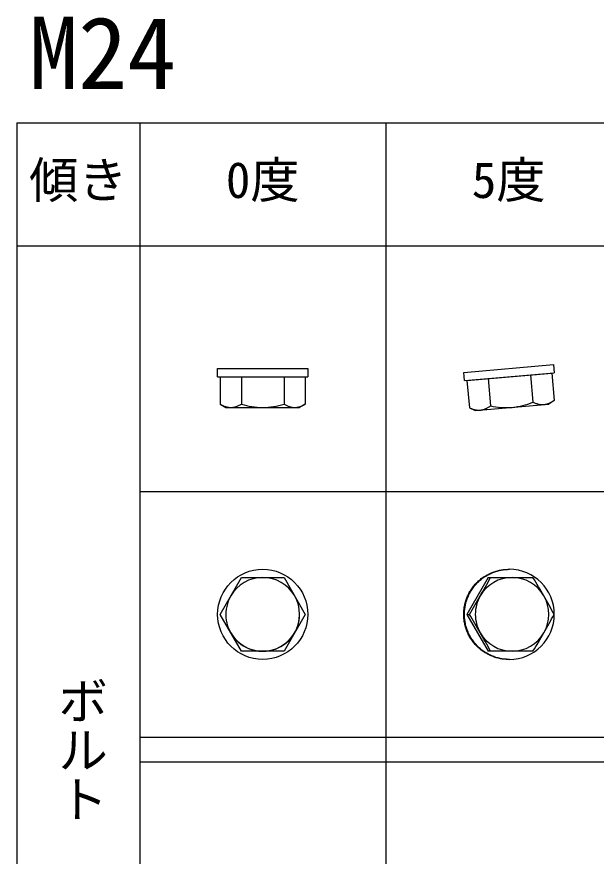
# Model space of a CAD drawing. Units: millimetres, scale not verified. Extents: x -1170 to 1170, y -780 to 835.
# Drawn here: x -1170 to -887.3, y 421.9 to 831.7 of the extents above; entities that cross this region are included whole.
import ezdxf
from ezdxf.enums import TextEntityAlignment as Align

# ---------------------------------------------------------------- set-up
doc = ezdxf.new("R2010")
doc.units = ezdxf.units.MM
doc.header["$LTSCALE"] = 6
doc.layers.add('0-0_0', color=3, linetype='Continuous')
doc.layers.add('F-0', color=4, linetype='Continuous')
doc.styles.add('@ＭＳ ゴシック', font='')
doc.styles.add('ＭＳ ゴシック', font='')
doc.styles.get('@ＭＳ ゴシック').set_extended_font_data('@MS Gothic')
doc.styles.get('ＭＳ ゴシック').set_extended_font_data('MS Gothic')

msp = doc.modelspace()

# ---------------------------------------------------------------- linework, layer by layer
at = {"layer": '0-0_0'}
for p, q in [((-1028, 660), (-1028, 656)), ((-908.084, 661.917), (-907.735, 657.933)), ((-1072, 656), (-1028, 656)), ((-1070.784, 656), (-1070.784, 642.608)), ((-1070.784, 656), (-1029.216, 656)), ((-1060.392, 656), (-1060.392, 642.608)), ((-1039.608, 656), (-1039.608, 642.608)), ((-1029.216, 656), (-1029.216, 642.608)), ((-951.568, 654.098), (-907.735, 657.933)), ((-950.356, 654.204), (-908.946, 657.827)), ((-919.299, 656.921), (-918.132, 643.58)), ((-908.946, 657.827), (-907.779, 644.486)), ((-950.356, 654.204), (-949.189, 640.863)), ((-940.004, 655.109), (-938.837, 641.768)), ((-907.779, 644.486), (-910.413, 642.641)), ((-1070.784, 642.608), (-1068, 641)), ((-1068, 641), (-1032, 641)), ((-1029.216, 642.608), (-1032, 641)), ((-949.189, 640.863), (-946.276, 639.503)), ((-946.276, 639.503), (-910.413, 642.641)), ((-930, 562), (-929.652, 562)), ((-940.004, 558), (-918.132, 558)), ((-950.358, 540), (-940.004, 522)), ((-918.132, 522), (-940.004, 522))]:
    msp.add_line(p, q, dxfattribs=at)
for points in [[(-1072, 656), (-1072, 660), (-1028, 660)], [(-951.568, 654.098), (-951.916, 658.083), (-908.084, 661.917)], [(-918.132, 643.58), (-917.772, 643.417), (-917.413, 643.263), (-917.054, 643.12), (-916.693, 642.989), (-916.331, 642.87), (-915.97, 642.761), (-915.611, 642.666), (-915.43, 642.624), (-915.25, 642.585), (-914.942, 642.528), (-914.637, 642.48), (-914.484, 642.46), (-914.332, 642.443), (-914.18, 642.43), (-914.027, 642.417), (-913.724, 642.404), (-913.572, 642.401), (-913.421, 642.402), (-913.269, 642.403), (-913.119, 642.41), (-912.967, 642.42), (-912.815, 642.431), (-912.65, 642.447), (-912.485, 642.466), (-912.323, 642.49), (-912.158, 642.516), (-911.996, 642.547), (-911.835, 642.579), (-911.673, 642.615), (-911.512, 642.655), (-911.351, 642.7), (-911.191, 642.746), (-911.03, 642.796), (-910.872, 642.848), (-910.713, 642.904), (-910.553, 642.964), (-910.235, 643.092), (-909.922, 643.23), (-909.61, 643.38)], [(-909.61, 643.38), (-909.301, 643.541), (-908.992, 643.711), (-908.685, 643.892), (-908.382, 644.082), (-908.078, 644.279), (-907.779, 644.486)], [(-1070.784, 642.608), (-1070.468, 642.428), (-1070.148, 642.258), (-1069.83, 642.096), (-1069.508, 641.942), (-1069.186, 641.8), (-1068.864, 641.666), (-1068.54, 641.544), (-1068.216, 641.434), (-1067.888, 641.334), (-1067.724, 641.288), (-1067.56, 641.246), (-1067.398, 641.208), (-1067.234, 641.172), (-1067.07, 641.14), (-1066.906, 641.11), (-1066.742, 641.084), (-1066.578, 641.062), (-1066.414, 641.044), (-1066.25, 641.028), (-1066.084, 641.016), (-1065.92, 641.006), (-1065.754, 641.002), (-1065.588, 641), (-1065.436, 641.002), (-1065.284, 641.006), (-1065.134, 641.012), (-1064.982, 641.024), (-1064.832, 641.036), (-1064.68, 641.052), (-1064.38, 641.092), (-1064.228, 641.118), (-1064.078, 641.144), (-1063.928, 641.174), (-1063.778, 641.208), (-1063.478, 641.282), (-1063.176, 641.366), (-1063, 641.42), (-1062.824, 641.478), (-1062.474, 641.604)], [(-1062.474, 641.604), (-1062.124, 641.744), (-1061.774, 641.894), (-1061.426, 642.056), (-1061.08, 642.23), (-1060.736, 642.414), (-1060.392, 642.608)], [(-1039.608, 642.608), (-1039.264, 642.414), (-1038.92, 642.23), (-1038.574, 642.056), (-1038.226, 641.894), (-1037.876, 641.744), (-1037.526, 641.604), (-1037.176, 641.478), (-1037, 641.42), (-1036.824, 641.366), (-1036.522, 641.282), (-1036.222, 641.208), (-1036.072, 641.174), (-1035.922, 641.144), (-1035.772, 641.118), (-1035.62, 641.092), (-1035.32, 641.052), (-1035.168, 641.036), (-1035.018, 641.024), (-1034.866, 641.012), (-1034.716, 641.006), (-1034.564, 641.002), (-1034.412, 641), (-1034.246, 641.002), (-1034.08, 641.006), (-1033.916, 641.016), (-1033.75, 641.028), (-1033.586, 641.044), (-1033.422, 641.062), (-1033.258, 641.084), (-1033.094, 641.11), (-1032.93, 641.14), (-1032.766, 641.172), (-1032.602, 641.208), (-1032.44, 641.246), (-1032.276, 641.288), (-1032.112, 641.334), (-1031.784, 641.434), (-1031.46, 641.544), (-1031.136, 641.666)], [(-1031.136, 641.666), (-1030.814, 641.8), (-1030.492, 641.942), (-1030.17, 642.096), (-1029.852, 642.258), (-1029.532, 642.428), (-1029.216, 642.608)], [(-949.189, 640.863), (-948.859, 640.711), (-948.525, 640.569), (-948.194, 640.436), (-947.86, 640.31), (-947.527, 640.197), (-947.194, 640.092), (-946.861, 639.998), (-946.529, 639.917), (-946.193, 639.846), (-946.026, 639.814), (-945.859, 639.787), (-945.694, 639.763), (-945.527, 639.742), (-945.361, 639.724), (-945.195, 639.708), (-945.03, 639.697), (-944.864, 639.689), (-944.699, 639.686), (-944.535, 639.684), (-944.368, 639.686), (-944.204, 639.691), (-944.038, 639.701), (-943.873, 639.714), (-943.721, 639.729), (-943.57, 639.746), (-943.421, 639.765), (-943.271, 639.79), (-943.123, 639.815), (-942.973, 639.845), (-942.677, 639.911), (-942.528, 639.95), (-942.381, 639.989), (-942.234, 640.032), (-942.088, 640.079), (-941.795, 640.179), (-941.502, 640.289), (-941.331, 640.358), (-941.161, 640.431), (-940.823, 640.587)], [(-940.823, 640.587), (-940.487, 640.757), (-940.151, 640.937), (-939.819, 641.128), (-939.489, 641.332), (-939.162, 641.545), (-938.837, 641.768)], [(-936.03, 561.152), (-935.52, 561.292), (-935.008, 561.418), (-934.498, 561.532), (-933.988, 561.634), (-933.48, 561.722), (-932.974, 561.798), (-932.47, 561.86), (-931.97, 561.912), (-931.472, 561.952), (-930.978, 561.978), (-930.486, 561.996), (-930, 562)], [(-935.17, 561.292), (-934.66, 561.418), (-934.15, 561.532), (-933.64, 561.634), (-933.132, 561.722), (-932.626, 561.798), (-932.122, 561.86), (-931.622, 561.912), (-931.124, 561.952), (-930.628, 561.978), (-930.138, 561.996), (-929.652, 562)], [(-950.918, 546.568), (-950.752, 547.08), (-950.572, 547.59), (-950.378, 548.098), (-950.17, 548.606), (-949.95, 549.108), (-949.716, 549.608), (-949.468, 550.106), (-949.208, 550.596), (-948.932, 551.084), (-948.644, 551.564), (-948.344, 552.04), (-948.03, 552.508), (-947.704, 552.968), (-947.366, 553.422), (-947.016, 553.868), (-946.652, 554.304), (-946.278, 554.732), (-945.894, 555.15), (-945.498, 555.558), (-945.092, 555.954), (-944.674, 556.342), (-944.25, 556.716), (-943.814, 557.08), (-943.37, 557.432), (-942.92, 557.772), (-942.46, 558.1), (-941.994, 558.414), (-941.52, 558.716), (-941.04, 559.006), (-940.556, 559.28), (-940.066, 559.542), (-939.572, 559.792), (-939.074, 560.026), (-938.572, 560.248), (-938.068, 560.456), (-937.56, 560.65), (-937.052, 560.83), (-936.542, 560.998), (-936.03, 561.152)], [(-950.402, 547.08), (-950.222, 547.59), (-950.03, 548.098), (-949.822, 548.606), (-949.602, 549.108), (-949.368, 549.608), (-949.12, 550.106), (-948.858, 550.596), (-948.584, 551.084), (-948.296, 551.564), (-947.996, 552.04), (-947.682, 552.508), (-947.356, 552.968), (-947.018, 553.422), (-946.666, 553.868), (-946.304, 554.304), (-945.93, 554.732), (-945.544, 555.15), (-945.148, 555.558), (-944.742, 555.954), (-944.326, 556.342), (-943.9, 556.716), (-943.466, 557.08), (-943.022, 557.432), (-942.57, 557.772), (-942.112, 558.1), (-941.644, 558.414), (-941.172, 558.716), (-940.692, 559.006), (-940.208, 559.28), (-939.718, 559.542), (-939.224, 559.792), (-938.726, 560.026), (-938.224, 560.248), (-937.72, 560.456), (-937.212, 560.65), (-936.704, 560.83), (-936.194, 560.998), (-935.682, 561.152), (-935.17, 561.292)], [(-940.004, 558), (-950.358, 540), (-949.19, 540)], [(-947.704, 527.032), (-948.03, 527.494), (-948.344, 527.962), (-948.644, 528.436), (-948.932, 528.918), (-949.208, 529.404), (-949.468, 529.896), (-949.716, 530.392), (-949.95, 530.892), (-950.17, 531.396), (-950.378, 531.902), (-950.572, 532.412), (-950.752, 532.922), (-950.918, 533.434), (-951.07, 533.948), (-951.21, 534.46), (-951.336, 534.974), (-951.45, 535.486), (-951.55, 535.998), (-951.638, 536.508), (-951.714, 537.016), (-951.778, 537.52), (-951.828, 538.024), (-951.868, 538.524), (-951.894, 539.02), (-951.912, 539.512), (-951.916, 540), (-951.912, 540.488), (-951.894, 540.982), (-951.868, 541.478), (-951.828, 541.978), (-951.778, 542.48), (-951.714, 542.986), (-951.638, 543.494), (-951.55, 544.004), (-951.45, 544.516), (-951.336, 545.028), (-951.21, 545.54), (-951.07, 546.054), (-950.918, 546.568)], [(-947.682, 527.494), (-947.996, 527.962), (-948.296, 528.436), (-948.584, 528.918), (-948.858, 529.404), (-949.12, 529.896), (-949.368, 530.392), (-949.602, 530.892), (-949.822, 531.396), (-950.03, 531.902), (-950.222, 532.412), (-950.402, 532.922), (-950.57, 533.434), (-950.722, 533.948), (-950.862, 534.46), (-950.988, 534.974), (-951.102, 535.486), (-951.202, 535.998), (-951.29, 536.508), (-951.366, 537.016), (-951.428, 537.52), (-951.48, 538.024), (-951.518, 538.524), (-951.546, 539.02), (-951.562, 539.512), (-951.568, 540), (-951.562, 540.488), (-951.546, 540.982), (-951.518, 541.478), (-951.48, 541.978), (-951.428, 542.48), (-951.366, 542.986), (-951.29, 543.494), (-951.202, 544.004), (-951.102, 544.516), (-950.988, 545.028), (-950.862, 545.54), (-950.722, 546.054), (-950.57, 546.568), (-950.402, 547.08)], [(-929.652, 518), (-930, 518), (-930.486, 518.006), (-930.978, 518.022), (-931.472, 518.05), (-931.97, 518.09), (-932.47, 518.14), (-932.974, 518.204), (-933.48, 518.28), (-933.988, 518.368), (-934.498, 518.468), (-935.008, 518.582), (-935.52, 518.71), (-936.03, 518.85), (-936.542, 519.004), (-937.052, 519.17), (-937.56, 519.352), (-938.068, 519.546), (-938.572, 519.754), (-939.074, 519.974), (-939.572, 520.21), (-940.066, 520.458), (-940.556, 520.72), (-941.04, 520.996), (-941.52, 521.284), (-941.994, 521.586), (-942.46, 521.902), (-942.92, 522.228), (-943.37, 522.568), (-943.814, 522.92), (-944.25, 523.284), (-944.674, 523.66), (-945.092, 524.046), (-945.498, 524.444), (-945.894, 524.852), (-946.278, 525.27), (-946.652, 525.698), (-947.016, 526.134), (-947.366, 526.58), (-947.704, 527.032)], [(-929.652, 518), (-930.138, 518.006), (-930.628, 518.022), (-931.124, 518.05), (-931.622, 518.09), (-932.122, 518.14), (-932.626, 518.204), (-933.132, 518.28), (-933.64, 518.368), (-934.15, 518.468), (-934.66, 518.582), (-935.17, 518.71), (-935.682, 518.85), (-936.194, 519.004), (-936.704, 519.17), (-937.212, 519.352), (-937.72, 519.546), (-938.224, 519.754), (-938.726, 519.974), (-939.224, 520.21), (-939.718, 520.458), (-940.208, 520.72), (-940.692, 520.996), (-941.172, 521.284), (-941.644, 521.586), (-942.112, 521.902), (-942.57, 522.228), (-943.022, 522.568), (-943.466, 522.92), (-943.9, 523.284), (-944.326, 523.66), (-944.742, 524.046), (-945.148, 524.444), (-945.544, 524.852), (-945.93, 525.27), (-946.304, 525.698), (-946.666, 526.134), (-947.018, 526.58), (-947.356, 527.032), (-947.682, 527.494)]]:
    msp.add_lwpolyline(points, dxfattribs=at)
msp.add_lwpolyline([(-1070.784, 540), (-1060.392, 558), (-1039.608, 558), (-1029.216, 540), (-1039.608, 522), (-1060.392, 522)], close=True, dxfattribs=at)
msp.add_circle((-1050, 540), 22, dxfattribs=at)
for centre, radius, start, end in [((-931.987, 677.961), 37.068, 275.639, 291.949), ((-1049.586, 678.066), 37.068, 253.051, 269.361), ((-1050.414, 678.066), 37.068, 270.639, 286.949), ((-931.162, 678.033), 37.068, 258.051, 274.361), ((-929.694, 540.042), 21.958, 359.891, 89.891), ((-1050, 540), 18, 90, 150), ((-1050, 540), 18, 30, 90), ((-928.332, 540.082), 17.92, 90.04, 150.149), ((-1343.612, 778.598), 460.984, 330.128, 331.41), ((-928.358, 540.082), 17.92, 29.851, 89.96), ((-1328.76, 309.364), 480.038, 29.947, 31.195), ((-1050, 540), 18, 150, 0), ((-1050, 540), 18, 330, 30), ((-1359.718, 788.578), 479.92, 328.805, 330.053), ((-928.224, 540.002), 18.052, 150.104, 180.006), ((-1312.47, 319.45), 460.888, 28.59, 29.872), ((-928.472, 540), 18.06, 330.109, 29.891), ((-1050, 540), 18, 210, 0), ((-1359.718, 291.424), 479.92, 29.947, 31.195), ((-928.222, 539.998), 18.054, 179.994, 209.896), ((-929.694, 539.958), 21.958, 270.109, 0.109), ((-1312.47, 760.55), 460.888, 330.128, 331.41), ((-1050, 540), 18, 210, 270), ((-1050, 540), 18, 270, 330), ((-1343.612, 301.404), 460.984, 28.59, 29.872), ((-928.332, 539.92), 17.92, 209.851, 269.96), ((-928.358, 539.92), 17.92, 270.04, 330.149), ((-1328.76, 770.638), 480.038, 328.805, 330.053)]:
    msp.add_arc(centre, radius, start, end, dxfattribs=at)
at = {"layer": 'F-0', "color": 6}
for p, q in [((-1170, 780), (-1170, -780)), ((-1110, 780), (-1110, -780)), ((-1170, 720), (1170, 720))]:
    msp.add_line(p, q, dxfattribs=at)
at = {"layer": 'F-0'}
for p, q in [((-990, 780), (-990, -780)), ((-1110, 600), (1170, 600)), ((-1110, 480), (1170, 480)), ((-1110, 468), (1170, 468))]:
    msp.add_line(p, q, dxfattribs=at)
at = {"layer": 'F-0', "color": 6}
msp.add_lwpolyline([(-1170, 780), (1170, 780), (1170, -780)], dxfattribs=at)

# ---------------------------------------------------------------- texts
at = {"layer": 'F-0', "color": 7, "style": 'ＭＳ ゴシック'}
for s, height, p in [('M24', 35.19, (-1164, 786)), ('傾き', 17.6, (-1164, 738)), ('0度', 17.6, (-1068, 738)), ('5度', 17.6, (-948, 738))]:
    msp.add_text(s, height=height, dxfattribs=at).set_placement(p, align=Align.BOTTOM_LEFT)
at = {"layer": 'F-0', "color": 7, "style": '@ＭＳ ゴシック'}
msp.add_text('ボルト', height=17.6, rotation=270, dxfattribs=at).set_placement((-1152, 510), align=Align.BOTTOM_LEFT)

doc.saveas('drawing.dxf')
